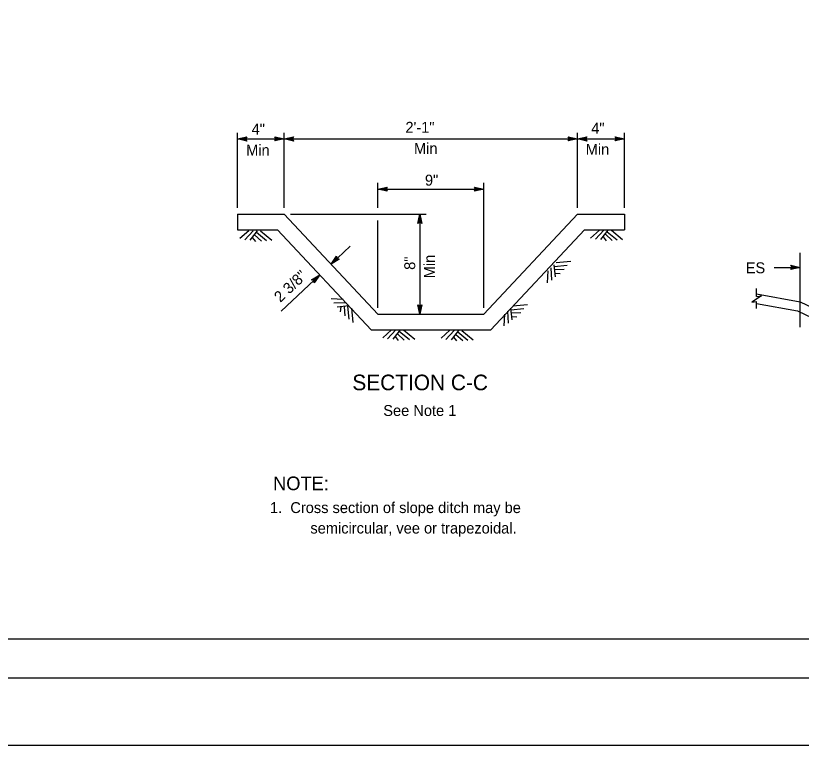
# Model space of a CAD drawing. Extents: x -894 to 866, y -472 to 714.
# Drawn here: x -391 to 113, y -472 to -5 of the extents above; entities that cross this region are included whole.
import ezdxf

# ---------------------------------------------------------------- set-up
doc = ezdxf.new("R2010")
doc.units = 0
for name, color, linetype in [('56 Stage 3 Anno', 7, 'Continuous'), ('57 Undefined', 7, 'Continuous'), ('59 Sndwall Anno', 7, 'Continuous'), ('60 Nongeo Data', 7, 'Continuous'), ('border_PLOTTING-ELEMENTS', 7, 'Continuous'), ('border_rw_22x34_Cut_Lines', 7, 'Continuous'), ('border_SHEET', 7, 'Continuous')]:
    doc.layers.add(name, color=color, linetype=linetype)

msp = doc.modelspace()

# ---------------------------------------------------------------- linework, layer by layer
at = {"layer": '56 Stage 3 Anno'}
for p, q in [((-248.46, -128.12), (-248.46, -79.87)), ((-218.46, -128.12), (-218.46, -79.87)), ((-30.46, -128.12), (-30.46, -79.87)), ((-0.46, -128.12), (-0.46, -79.87)), ((-248.46, -83.87), (-242.46, -82.54)), ((-248.46, -83.87), (-218.46, -83.87)), ((-242.46, -85.21), (-248.46, -83.87)), ((-248.46, -83.87), (-248.46, -83.87)), ((-242.67, -84.85), (-247.08, -83.87)), ((-247.06, -83.86), (-242.69, -82.9)), ((-245.69, -83.87), (-242.87, -83.24)), ((-242.91, -84.49), (-245.69, -83.87)), ((-244.31, -83.87), (-243.1, -83.6)), ((-243.08, -84.14), (-244.31, -83.87)), ((-242.46, -82.54), (-243.26, -83.87)), ((-243.26, -83.87), (-242.46, -85.21)), ((-242.46, -82.54), (-242.46, -82.54)), ((-242.46, -85.21), (-242.46, -85.21)), ((-223.66, -83.87), (-224.46, -82.53)), ((-224.46, -82.53), (-224.46, -82.53)), ((-224.46, -82.53), (-218.46, -83.87)), ((-218.46, -83.87), (-224.46, -85.2)), ((-224.46, -85.2), (-223.66, -83.87)), ((-224.46, -85.2), (-224.46, -85.2)), ((-224.24, -82.88), (-219.84, -83.87)), ((-219.85, -83.87), (-224.22, -84.84)), ((-221.22, -83.86), (-224.04, -84.49)), ((-224.01, -83.24), (-221.22, -83.86)), ((-223.83, -83.59), (-222.6, -83.86)), ((-222.6, -83.86), (-223.81, -84.13)), ((-218.46, -83.87), (-212.46, -82.54)), ((-218.46, -83.87), (-30.46, -83.87)), ((-212.46, -85.21), (-218.46, -83.87)), ((-218.46, -83.87), (-218.46, -83.87)), ((-218.46, -83.87), (-218.46, -83.87)), ((-212.67, -84.85), (-217.08, -83.87)), ((-217.06, -83.86), (-212.69, -82.9)), ((-215.69, -83.87), (-212.87, -83.24)), ((-212.91, -84.49), (-215.69, -83.87)), ((-214.31, -83.87), (-213.1, -83.6)), ((-213.08, -84.14), (-214.31, -83.87)), ((-212.46, -82.54), (-213.26, -83.87)), ((-213.26, -83.87), (-212.46, -85.21)), ((-212.46, -82.54), (-212.46, -82.54)), ((-212.46, -85.21), (-212.46, -85.21)), ((-35.66, -83.87), (-36.46, -82.53)), ((-36.46, -82.53), (-36.46, -82.53)), ((-36.46, -82.53), (-30.46, -83.87)), ((-30.46, -83.87), (-36.46, -85.2)), ((-36.46, -85.2), (-35.66, -83.87)), ((-36.46, -85.2), (-36.46, -85.2)), ((-36.24, -82.88), (-31.84, -83.87)), ((-31.85, -83.87), (-36.22, -84.84)), ((-33.22, -83.86), (-36.04, -84.49)), ((-36.01, -83.24), (-33.22, -83.86)), ((-35.83, -83.59), (-34.6, -83.86)), ((-34.6, -83.86), (-35.81, -84.13)), ((-30.46, -83.87), (-24.46, -82.54)), ((-30.46, -83.87), (-30.46, -83.87)), ((-30.46, -83.87), (-0.46, -83.87)), ((-24.46, -85.21), (-30.46, -83.87)), ((-30.46, -83.87), (-30.46, -83.87)), ((-24.67, -84.85), (-29.08, -83.87)), ((-29.06, -83.86), (-24.69, -82.9)), ((-27.69, -83.87), (-24.87, -83.24)), ((-24.91, -84.49), (-27.69, -83.87)), ((-26.31, -83.87), (-25.1, -83.6)), ((-25.08, -84.14), (-26.31, -83.87)), ((-24.46, -82.54), (-25.26, -83.87)), ((-25.26, -83.87), (-24.46, -85.21)), ((-24.46, -82.54), (-24.46, -82.54)), ((-24.46, -85.21), (-24.46, -85.21)), ((-5.66, -83.87), (-6.46, -82.53)), ((-6.46, -82.53), (-6.46, -82.53)), ((-6.46, -82.53), (-0.46, -83.87)), ((-0.46, -83.87), (-6.46, -85.2)), ((-6.46, -85.2), (-5.66, -83.87)), ((-6.46, -85.2), (-6.46, -85.2)), ((-6.24, -82.88), (-1.84, -83.87)), ((-1.85, -83.87), (-6.22, -84.84)), ((-3.22, -83.86), (-6.04, -84.49)), ((-6.01, -83.24), (-3.22, -83.86)), ((-5.83, -83.59), (-4.6, -83.86)), ((-4.6, -83.86), (-5.81, -84.13)), ((-0.46, -83.87), (-0.46, -83.87)), ((-158.46, -128.06), (-158.46, -112.03)), ((-158.46, -116.03), (-152.46, -114.7)), ((-157.06, -116.02), (-152.69, -115.06)), ((-155.69, -116.03), (-152.87, -115.4)), ((-154.31, -116.03), (-153.1, -115.76)), ((-152.46, -114.7), (-153.26, -116.03)), ((-152.46, -114.7), (-152.46, -114.7)), ((-95.66, -116.03), (-96.46, -114.69)), ((-96.46, -114.69), (-96.46, -114.69)), ((-96.46, -114.69), (-90.46, -116.03)), ((-96.24, -115.04), (-91.84, -116.03)), ((-96.01, -115.4), (-93.22, -116.03)), ((-95.83, -115.75), (-94.6, -116.02)), ((-90.46, -192.12), (-90.46, -112.03)), ((-158.46, -116.03), (-90.46, -116.03)), ((-152.46, -117.37), (-158.46, -116.03)), ((-158.46, -116.03), (-158.46, -116.03)), ((-152.67, -117.01), (-157.08, -116.03)), ((-152.91, -116.65), (-155.69, -116.03)), ((-153.08, -116.31), (-154.31, -116.03)), ((-153.26, -116.03), (-152.46, -117.37)), ((-152.46, -117.37), (-152.46, -117.37)), ((-90.46, -116.03), (-96.46, -117.36)), ((-96.46, -117.36), (-95.66, -116.03)), ((-96.46, -117.36), (-96.46, -117.36)), ((-91.85, -116.03), (-96.22, -117)), ((-93.22, -116.03), (-96.04, -116.65)), ((-94.6, -116.02), (-95.81, -116.29)), ((-90.46, -116.03), (-90.46, -116.03)), ((-214.46, -132.12), (-127.56, -132.12)), ((-132.9, -138.12), (-131.56, -132.12)), ((-132.54, -137.9), (-131.56, -133.5)), ((-132.18, -137.67), (-131.56, -134.88)), ((-131.56, -132.12), (-131.56, -196.12)), ((-131.56, -132.12), (-131.56, -132.12)), ((-131.56, -132.12), (-130.23, -138.12)), ((-131.56, -134.88), (-130.93, -137.71)), ((-131.55, -133.51), (-130.59, -137.89)), ((-158.46, -192.12), (-158.46, -136.05)), ((-131.56, -137.32), (-132.9, -138.12)), ((-132.9, -138.12), (-132.9, -138.12)), ((-131.83, -137.49), (-131.56, -136.27)), ((-131.56, -136.27), (-131.29, -137.47)), ((-130.23, -138.12), (-131.56, -137.32)), ((-130.23, -138.12), (-130.23, -138.12)), ((-188.46, -164.12), (-176.23, -152.66)), ((-188.46, -164.12), (-184.99, -159.05)), ((-183.16, -161), (-188.46, -164.12)), ((-183.56, -160.88), (-187.45, -163.18)), ((-187.44, -163.17), (-184.91, -159.47)), ((-186.44, -162.23), (-184.81, -159.84)), ((-183.98, -160.78), (-186.44, -162.23)), ((-185.43, -161.29), (-184.73, -160.27)), ((-184.35, -160.65), (-185.43, -161.29)), ((-184.99, -159.05), (-184.99, -159.05)), ((-184.99, -159.05), (-184.66, -160.56)), ((-184.66, -160.56), (-183.16, -161)), ((-183.16, -161), (-183.16, -161)), ((112.25, -204.46), (112.25, -156.81)), ((-188.46, -164.12), (-188.46, -164.12)), ((107.05, -166.21), (106.25, -164.87)), ((106.25, -164.87), (106.25, -164.87)), ((106.25, -164.87), (112.25, -166.21)), ((106.47, -165.23), (110.87, -166.21)), ((106.7, -165.59), (109.49, -166.21)), ((106.87, -165.94), (108.1, -166.21)), ((-220.48, -194.15), (-195.75, -170.96)), ((-201.04, -174.09), (-195.75, -170.96)), ((-195.75, -170.96), (-199.22, -176.03)), ((-195.75, -170.96), (-195.75, -170.96)), ((95.48, -166.21), (112.25, -166.21)), ((112.25, -166.21), (106.25, -167.54)), ((106.25, -167.54), (107.05, -166.21)), ((106.25, -167.54), (106.25, -167.54)), ((110.86, -166.22), (106.48, -167.19)), ((109.49, -166.21), (106.66, -166.84)), ((108.1, -166.21), (106.9, -166.48)), ((112.25, -166.21), (112.25, -166.21)), ((-199.54, -174.52), (-201.04, -174.09)), ((-201.04, -174.09), (-201.04, -174.09)), ((-200.64, -174.2), (-196.76, -171.9)), ((-200.23, -174.3), (-197.77, -172.85)), ((-199.86, -174.43), (-198.78, -173.79)), ((-199.22, -176.03), (-199.54, -174.52)), ((-198.78, -173.79), (-199.48, -174.81)), ((-197.77, -172.85), (-199.4, -175.24)), ((-196.76, -171.91), (-199.29, -175.61)), ((-199.22, -176.03), (-199.22, -176.03)), ((-131.56, -196.12), (-132.89, -190.12)), ((-132.89, -190.12), (-132.89, -190.12)), ((-132.89, -190.12), (-131.56, -190.92)), ((-131.56, -194.73), (-132.53, -190.36)), ((-131.55, -193.36), (-132.18, -190.53)), ((-131.55, -191.98), (-131.82, -190.77)), ((-131.56, -190.92), (-130.22, -190.12)), ((-130.22, -190.12), (-131.56, -196.12)), ((-130.57, -190.34), (-131.56, -194.74)), ((-130.93, -190.57), (-131.55, -193.36)), ((-131.28, -190.75), (-131.55, -191.98)), ((-130.22, -190.12), (-130.22, -190.12)), ((-131.56, -196.12), (-131.56, -196.12))]:
    msp.add_line(p, q, dxfattribs=at)
at = {"layer": '59 Sndwall Anno'}
for p, q in [((-241.19, -142.72), (-246.9, -147.79)), ((-238.45, -142.75), (-243.75, -148.51)), ((-235.79, -142.75), (-240.49, -148.74)), ((-237.43, -145.3), (-233.03, -149.31)), ((-236.25, -143.65), (-229.81, -148.96)), ((-233.59, -142.78), (-226.39, -148.71)), ((-16.38, -142.38), (-22.08, -147.46)), ((-13.64, -142.42), (-18.93, -148.18)), ((-10.97, -142.42), (-15.67, -148.4)), ((-12.61, -144.97), (-8.21, -148.97)), ((-11.44, -143.32), (-4.99, -148.62)), ((-8.78, -142.44), (-1.57, -148.38)), ((-238.99, -147.02), (-236.93, -149.55)), ((-14.17, -146.69), (-12.11, -149.21)), ((-45.72, -164.61), (-44.81, -172.16)), ((-45.41, -165.57), (-37.11, -164.76)), ((-44.15, -163.07), (-34.86, -162.17)), ((-49.57, -168.4), (-50.01, -176.02)), ((-47.61, -166.49), (-47.28, -174.31)), ((-45.08, -167.57), (-39.14, -167.29)), ((-44.97, -169.89), (-41.72, -170.22)), ((-180.79, -186.88), (-188.41, -186.44)), ((-178.88, -188.85), (-186.7, -189.17)), ((-177, -190.73), (-184.55, -191.64)), ((-177.96, -191.04), (-177.15, -199.35)), ((-71.88, -190.8), (-62.59, -189.9)), ((-182.28, -191.48), (-182.61, -194.73)), ((-179.96, -191.37), (-179.68, -197.32)), ((-175.46, -192.3), (-174.56, -201.59)), ((-77.3, -196.13), (-77.74, -203.75)), ((-75.33, -194.22), (-75.01, -202.03)), ((-73.45, -192.33), (-72.54, -199.89)), ((-73.14, -193.29), (-64.83, -192.49)), ((-72.81, -195.29), (-66.86, -195.02)), ((-72.7, -197.61), (-69.45, -197.94)), ((-149.66, -206.19), (-155.37, -211.26)), ((-146.92, -206.22), (-152.22, -211.98)), ((-144.26, -206.22), (-148.96, -212.21)), ((-142.06, -206.25), (-134.86, -212.18)), ((-147.46, -210.49), (-145.4, -213.02)), ((-145.9, -208.77), (-141.5, -212.78)), ((-144.72, -207.12), (-138.28, -212.43)), ((-112.25, -206.52), (-117.95, -211.59)), ((-109.51, -206.56), (-114.81, -212.32)), ((-106.84, -206.56), (-111.55, -212.54)), ((-110.05, -210.82), (-107.99, -213.35)), ((-108.48, -209.11), (-104.09, -213.11)), ((-107.31, -207.46), (-100.86, -212.76)), ((-104.65, -206.58), (-97.44, -212.52))]:
    msp.add_line(p, q, dxfattribs=at)
at = {"layer": '60 Nongeo Data'}
for p, q in [((-248.46, -132.12), (-248.46, -142.12)), ((-0.46, -132.12), (-0.46, -142.12)), ((84.31, -184.85), (84.31, -179.71)), ((84.31, -183.2), (112.25, -188.37)), ((84.31, -192.63), (84.31, -188.05)), ((84.31, -189.3), (110.38, -194.13)), ((112.25, -188.37), (133.25, -198.37)), ((110.38, -194.13), (133.43, -205.1))]:
    msp.add_line(p, q, dxfattribs=at)
for points in [[(-248.46, -132.12), (-218.46, -132.12), (-158.46, -196.12), (-90.46, -196.12), (-30.46, -132.12), (-0.46, -132.12)], [(-248.46, -142.12), (-222.79, -142.12), (-162.79, -206.12), (-86.12, -206.12), (-26.12, -142.12), (-0.46, -142.12)], [(84.31, -184.85), (87.51, -184.45), (81.11, -188.45), (84.31, -188.05)]]:
    msp.add_lwpolyline(points, dxfattribs=at)
at = {"layer": 'border_PLOTTING-ELEMENTS'}
for points in [[(-894.04, -472.44), (865.96, -472.44), (865.96, 713.56), (-894.04, 713.56)], [(-864.04, 670.56), (835.96, 670.56), (835.96, -429.44), (-864.04, -429.44)]]:
    msp.add_lwpolyline(points, close=True, dxfattribs=at)
at = {"layer": 'border_rw_22x34_Cut_Lines'}
msp.add_lwpolyline([(-864.04, 670.56), (835.96, 670.56), (835.96, -429.44), (-864.04, -429.44)], close=True, dxfattribs=at)
at = {"layer": 'border_SHEET'}
msp.add_line((810.96, -404.44), (-814.04, -404.44), dxfattribs=at)

# ---------------------------------------------------------------- texts
at = {"layer": '57 Undefined'}
for s, height, p in [('4"', 7, (-239.38, -81.05)), ('2\'-1"', 7, (-140.8, -79.93)), ('4"', 7, (-21.72, -80.55)), ('Min', 7, (-242.9, -94.55)), ('Min', 7, (-135.3, -93.43)), ('Min', 7, (-25.24, -94.05)), ('9"', 7, (-128.29, -113.78)), ('ES', 7, (77.31, -169.95)), ('SECTION C-C', 10, (-174.82, -244.92)), ('See Note 1', 7, (-154.99, -261.4)), ('NOTE:', 8.75, (-225.63, -308.96)), ('1.  Cross section of slope ditch may be', 7, (-227.57, -323.63)), ('semicircular, vee or trapezoidal.', 7, (-201.7, -336.74))]:
    msp.add_text(s, height=height, dxfattribs=at).set_placement(p)
for s, rotation, p in [('8" ', 90, (-134.54, -167.78)), ('Min', 90, (-121.94, -173.19)), ('2 3/8"', 43.1525, (-220.99, -189))]:
    msp.add_text(s, height=7, rotation=rotation, dxfattribs=at).set_placement(p)

doc.saveas('drawing.dxf')
